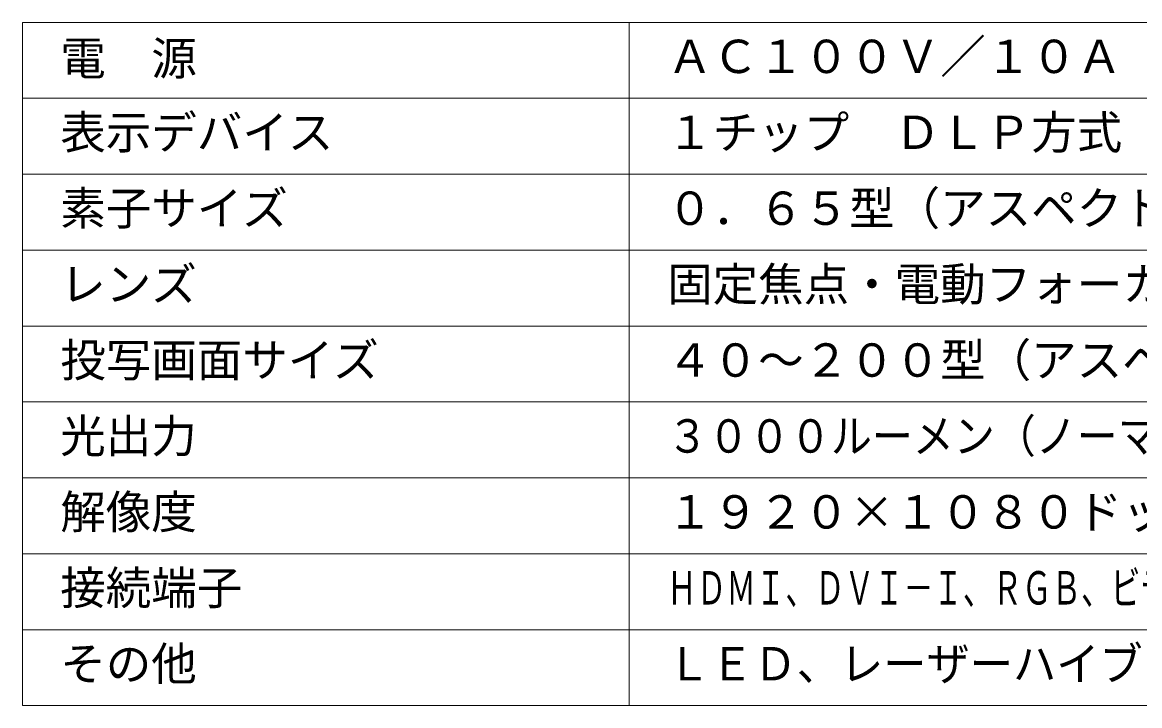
# Model space of a CAD drawing. Units: millimetres, scale not verified. Extents: x -63 to 62, y -56 to 57.
# Drawn here: x -62.5 to 11.1, y -56.5 to -11.5 of the extents above; entities that cross this region are included whole.
import ezdxf
from ezdxf.enums import TextEntityAlignment as Align

# ---------------------------------------------------------------- set-up
doc = ezdxf.new("R2010")
doc.units = ezdxf.units.MM
doc.header["$LTSCALE"] = 0.125
doc.layers.add('0-1_WAKU', color=1, linetype='Continuous', lineweight=18)
doc.layers.add('0-4_MOJI1', color=7, linetype='Continuous')
doc.styles.add('ＭＳ ゴシック', font='')
doc.styles.get('ＭＳ ゴシック').set_extended_font_data('MS Gothic')

msp = doc.modelspace()

# ---------------------------------------------------------------- linework, layer by layer
at = {"layer": '0-1_WAKU', "color": 4}
for p, q in [((62.4976, -11.4933), (-62.5024, -11.4933)), ((-62.5024, -11.4933), (-62.5024, -56.4933)), ((-22.5024, -56.4933), (-22.5024, -11.4933)), ((-62.5024, -56.4933), (62.4976, -56.4933))]:
    msp.add_line(p, q, dxfattribs=at)
at = {"layer": '0-1_WAKU'}
for p, q in [((-62.5024, -16.4933), (62.4976, -16.4933)), ((-62.5024, -21.4933), (62.4976, -21.4933)), ((-62.5024, -26.4933), (62.4976, -26.4933)), ((-62.5024, -31.4933), (62.4976, -31.4933)), ((-62.5024, -36.4933), (62.4976, -36.4933)), ((-62.5024, -41.4933), (62.4976, -41.4933)), ((-62.5024, -46.4933), (62.4976, -46.4933)), ((-62.5024, -51.4933), (62.4976, -51.4933))]:
    msp.add_line(p, q, dxfattribs=at)

# ---------------------------------------------------------------- texts
at = {"layer": '0-4_MOJI1', "style": 'ＭＳ ゴシック'}
for s, p in [('電\u3000源', (-60.0024, -15.6252)), ('ＡＣ１００Ｖ／１０Ａ\u3000５０／６０Ｈｚ', (-20.0024, -15.4933)), ('表示デバイス', (-60.0024, -20.4933)), ('１チップ\u3000ＤＬＰ方式', (-20.0024, -20.4933)), ('素子サイズ', (-60.0024, -25.4933)), ('０．６５型（アスペクト比１６：９）', (-20.0024, -25.4933)), ('レンズ', (-60.0024, -30.4933)), ('固定焦点・電動フォーカ方式', (-20.0024, -30.4933)), ('投写画面サイズ', (-60.0024, -35.4933)), ('４０～２００型（アスペクト比１６：９）', (-20.0024, -35.4933)), ('光出力', (-60.0024, -40.4933)), ('解像度', (-60.0024, -45.4933)), ('１９２０×１０８０ドット', (-20.0024, -45.4933)), ('接続端子', (-60.0024, -50.4933)), ('その他', (-60.0024, -55.4933))]:
    msp.add_text(s, height=2.199, dxfattribs=at).set_placement(p, align=Align.BOTTOM_LEFT)
for s, width, p in [('３０００ルーメン（ノーマルモード時）', 0.9, (-20.0024, -40.4933)), ('ＨＤＭＩ、ＤＶＩ－Ｉ、ＲＧＢ、ビデオ、ＬＡＮ、音声Ｍ３ジャック、シリアル', 0.65, (-20.0024, -50.4933)), ('ＬＥＤ、レーザーハイブリッド光源、デジタルリンク', 0.95, (-20.0024, -55.4933))]:
    msp.add_text(s, height=2.199, dxfattribs=dict(at, width=width)).set_placement(p, align=Align.BOTTOM_LEFT)

doc.saveas('drawing.dxf')
